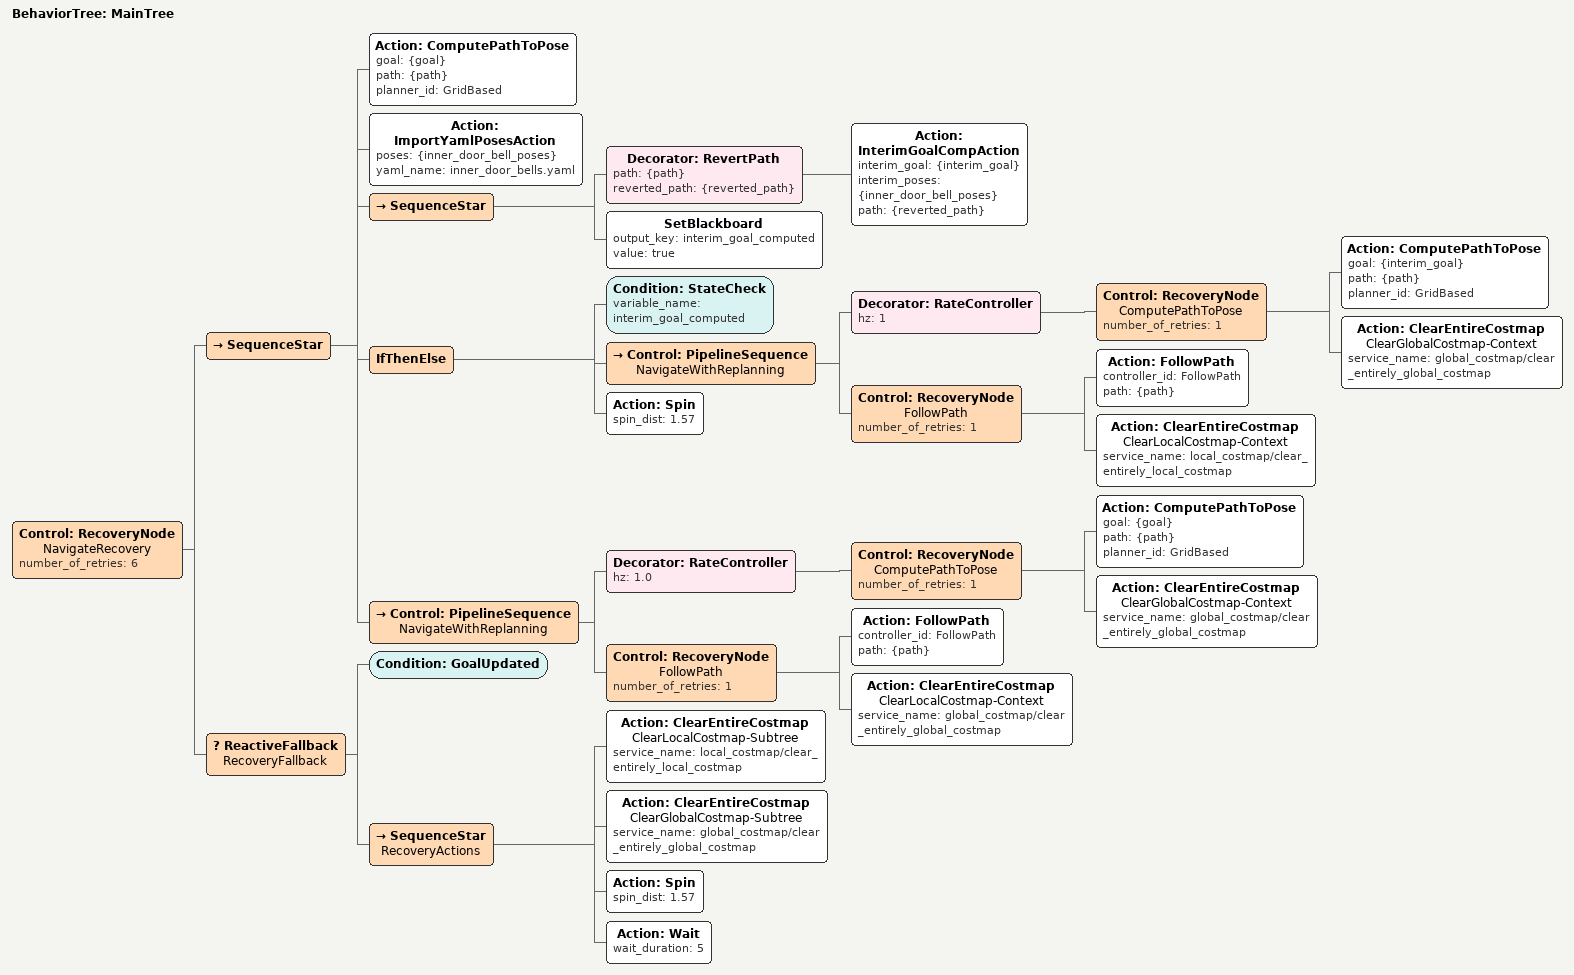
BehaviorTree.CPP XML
<?xml version="1.0"?>
<root main_tree_to_execute="MainTree">
    <BehaviorTree ID="MainTree">
        <Control ID="RecoveryNode" name="NavigateRecovery" number_of_retries="6">
            <SequenceStar>
                <Action ID="ComputePathToPose" goal="{goal}" path="{path}" planner_id="GridBased"/>
                <Action ID="ImportYamlPosesAction" poses="{inner_door_bell_poses}" yaml_name="inner_door_bells.yaml"/>
                <SequenceStar>
                    <Decorator ID="RevertPath" path="{path}" reverted_path="{reverted_path}">
                        <Action ID="InterimGoalCompAction" interim_goal="{interim_goal}" interim_poses="{inner_door_bell_poses}" path="{reverted_path}"/>
                    </Decorator>
                    <SetBlackboard output_key="interim_goal_computed" value="true"/>
                </SequenceStar>
                <IfThenElse>
                    <Condition ID="StateCheck" variable_name="interim_goal_computed"/>
                    <Control ID="PipelineSequence" name="NavigateWithReplanning">
                        <Decorator ID="RateController" hz="1">
                            <Control ID="RecoveryNode" name="ComputePathToPose" number_of_retries="1">
                                <Action ID="ComputePathToPose" goal="{interim_goal}" path="{path}" planner_id="GridBased"/>
                                <Action ID="ClearEntireCostmap" name="ClearGlobalCostmap-Context" service_name="global_costmap/clear_entirely_global_costmap"/>
                            </Control>
                        </Decorator>
                        <Control ID="RecoveryNode" name="FollowPath" number_of_retries="1">
                            <Action ID="FollowPath" controller_id="FollowPath" path="{path}"/>
                            <Action ID="ClearEntireCostmap" name="ClearLocalCostmap-Context" service_name="local_costmap/clear_entirely_local_costmap"/>
                        </Control>
                    </Control>
                    <Action ID="Spin" spin_dist="1.57"/>
                </IfThenElse>
                <Control ID="PipelineSequence" name="NavigateWithReplanning">
                    <Decorator ID="RateController" hz="1.0">
                        <Control ID="RecoveryNode" name="ComputePathToPose" number_of_retries="1">
                            <Action ID="ComputePathToPose" goal="{goal}" path="{path}" planner_id="GridBased"/>
                            <Action ID="ClearEntireCostmap" name="ClearGlobalCostmap-Context" service_name="global_costmap/clear_entirely_global_costmap"/>
                        </Control>
                    </Decorator>
                    <Control ID="RecoveryNode" name="FollowPath" number_of_retries="1">
                        <Action ID="FollowPath" controller_id="FollowPath" path="{path}"/>
                        <Action ID="ClearEntireCostmap" name="ClearLocalCostmap-Context" service_name="global_costmap/clear_entirely_global_costmap"/>
                    </Control>
                </Control>
            </SequenceStar>
            <ReactiveFallback name="RecoveryFallback">
                <Condition ID="GoalUpdated"/>
                <SequenceStar name="RecoveryActions">
                    <Action ID="ClearEntireCostmap" name="ClearLocalCostmap-Subtree" service_name="local_costmap/clear_entirely_local_costmap"/>
                    <Action ID="ClearEntireCostmap" name="ClearGlobalCostmap-Subtree" service_name="global_costmap/clear_entirely_global_costmap"/>
                    <Action ID="Spin" spin_dist="1.57"/>
                    <Action ID="Wait" wait_duration="5"/>
                </SequenceStar>
            </ReactiveFallback>
        </Control>
    </BehaviorTree>
</root>
